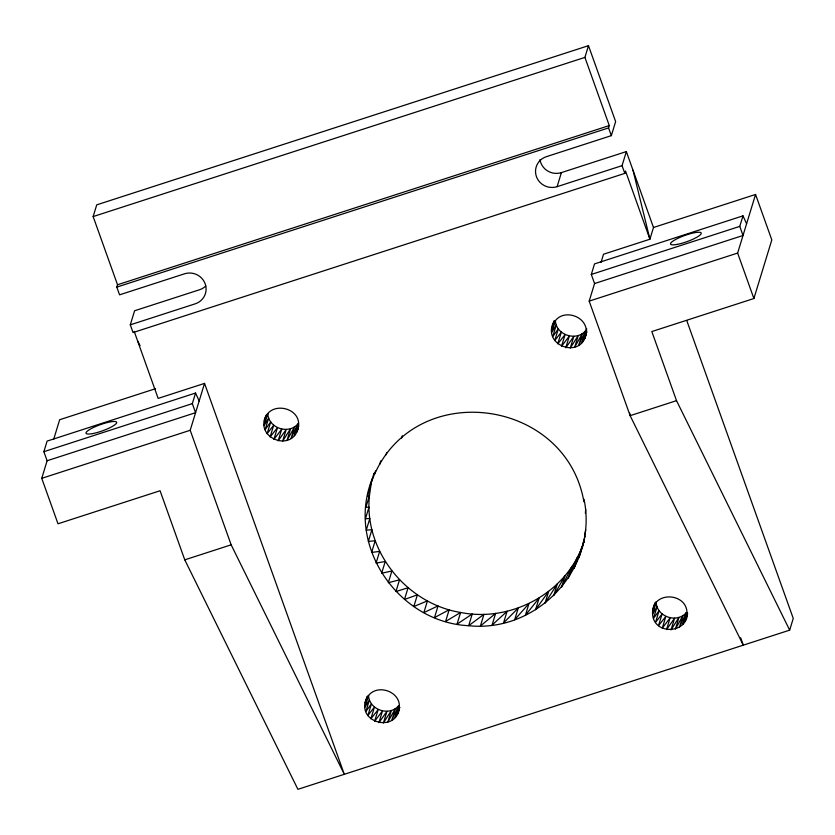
<?xml version="1.0" encoding="UTF-8"?>
<svg xmlns="http://www.w3.org/2000/svg" width="835" height="835" viewBox="0 0 835 835"><rect width="100%" height="100%" fill="white"/><g stroke="black" fill="none" stroke-linecap="round" stroke-linejoin="round"><path stroke-width="1.25" d="M372.556 478.069C345.022 544.566 397.919 622.315 468.665 625.707C537.917 632.951 598.351 567.863 584.02 499.267M686.631 616.585C691.077 592.453 651.133 589.259 652.573 614.142C653.795 635.268 687.518 634.047 687.518 612.869M585.366 513.16L585.721 509.308M584.531 535.924L585.753 529.849M399.589 707.214C396.875 733.934 355.292 722.546 366.617 698.196M586.473 332.278C582.903 360.657 540.068 345.711 554.221 320.911M585.032 536.237L582.256 547.071L584.041 541.216M367.212 696.588L365.187 702.882L368.517 695.524C369.237 709.98 389.381 716.743 398.723 705.721L395.132 717.442L399.318 706.817M586.828 328.969C578.791 342.235 556.016 335.994 555.4 320.588L552.071 327.946L554.409 320.567M601.012 262.44L603.517 254.237L649.912 239.217L625.53 171.039L624.82 173.377L133.057 332.56L130.291 324.836L195.244 303.815A16.262 15.75 17 0 0 205.191 283.858A16.262 15.75 17 0 0 184.514 273.807L119.572 294.839L116.806 287.104L117.526 284.766L93.144 216.578L96.724 204.857L588.487 45.674L615.635 121.586L611.335 135.646L546.382 156.677A16.262 15.75 17 0 0 536.435 176.634A16.262 15.75 17 0 0 557.102 186.675L622.054 165.654L626.354 151.584L561.402 172.605A16.262 15.75 17 0 1 539.984 159.537M686.829 320.734L793.25 618.422L789.67 630.143L297.907 789.325L184.765 559.836L160.07 490.75L58.001 523.785L41.75 478.33L47.125 460.743L43.869 451.693L47.104 441.099L195.557 393.045L199.168 400.967M53.69 439.252L59.671 419.723L155.581 388.672M130.291 324.836L134.592 310.766L199.544 289.745A16.262 15.75 17 0 0 205.765 285.998M47.125 460.743L195.578 412.688L192.321 403.629L195.557 393.045M204.544 383.39L344.302 774.306L231.159 544.827L190.203 430.275L204.544 383.39L158.149 398.399L134.205 331.422M266.219 415.193C253.882 437.905 292.407 453.092 298.241 427.864C302.928 406.885 268.087 399.746 264.434 421.059L267.764 413.701C268.484 428.146 288.628 434.91 297.97 423.888L294.379 435.609L298.565 424.994M267.764 413.701L264.184 425.422L268.682 417.991L265.102 429.712L270.707 421.936L267.127 433.657L273.703 425.245L270.123 436.966L277.46 427.708L273.88 439.429L281.729 429.138L278.149 440.859L286.217 429.461L282.627 441.183L290.611 428.647L287.021 440.369L294.619 426.748L291.039 438.469L297.97 423.888M298.638 426.132L296.842 431.987L298.377 427.113M375.562 470.95L370.406 485.093L373.986 473.372L374.487 474.468C417.197 377.869 566.193 398.921 583.916 501.804M379.706 464.343L380.781 460.826M386.01 454.835L386.73 452.486M401.593 438.093L402.303 435.745M367.306 696.411L366.586 698.759C374.466 681.569 403.19 691.223 398.994 709.687L399.714 707.349M368.517 695.524L364.937 707.245L369.435 699.824L365.855 711.545L371.46 703.759L367.88 715.48L374.456 707.078L370.876 718.799L378.213 709.531L374.633 721.252L382.482 710.971L378.902 722.692L386.97 711.295L383.38 723.016L391.364 710.481L387.784 722.202L395.373 708.571L391.792 720.292L398.723 705.721M611.335 135.646L608.569 127.922L609.279 125.574L584.907 57.396L588.487 45.674M557.102 186.675L561.402 172.605M399.391 707.965L397.596 713.821L399.516 707.725M555.4 320.588L551.82 332.309L556.319 324.888L552.739 336.609L558.344 328.823L554.764 340.544L561.339 332.132L557.759 343.853L565.097 334.595L561.517 346.316L569.366 336.035L565.775 347.757L573.843 336.359L570.263 348.08L578.248 335.534L574.657 347.256L582.256 333.635L578.665 345.356L585.596 330.775L582.016 342.496L586.661 330.702M740.645 637.794L743.275 645.163L630.133 415.673L589.186 301.122L594.562 283.545L591.305 274.454L594.53 263.902L742.993 215.847L746.594 223.759M586.629 331.85L584.479 338.885L586.775 331.568M586.598 332.413L585.878 334.752C590.074 316.288 561.35 306.633 553.469 323.813M626.354 151.584L653.492 227.496L649.912 239.217L633.014 170.225M594.562 283.545L743.014 235.48L739.768 226.389L742.993 215.847M789.67 630.143L676.527 400.654L651.822 331.558L753.89 298.523L737.639 253.068L755.56 194.461L653.492 227.496M654.609 603.914L652.824 609.78L656.153 602.421C656.874 616.867 677.018 623.63 686.36 612.608L682.769 624.329L687.424 612.535M654.222 605.646L655.298 602.129M656.153 602.421L652.573 614.142L657.072 606.711L653.492 618.432L659.097 610.656L655.517 622.378L662.092 613.965L658.512 625.686L665.85 616.428L662.27 628.15L670.119 617.869L666.539 629.59L674.607 618.192L671.016 629.914L679.001 617.368L675.411 629.089L683.009 615.468L679.419 627.189L686.36 612.608M753.89 298.523L771.811 239.916L755.56 194.461M686.662 616.021L685.232 620.718L687.529 613.401M583.978 541.289L578.77 557.916L583.895 541.372M93.144 216.578L584.907 57.396M117.526 284.766L609.279 125.574M116.806 287.104L608.569 127.922M591.305 274.454L739.768 226.389M43.869 451.693L192.321 403.629M41.75 478.33L190.203 430.275M589.186 301.122L737.639 253.068M184.765 559.836L231.159 544.827M676.527 400.654L630.133 415.673L629.747 413.116M137.639 341.035L140.05 345.606M622.054 165.654L624.82 173.377M369.446 495.656C363.549 550.724 406.551 603.663 460.607 612.472C510.133 622.451 564.721 594.082 582.35 546.184L574.115 568.301L577.695 556.58L568.332 578.133L571.923 566.412L561.517 587.297L565.097 575.576L553.709 595.679L557.3 583.957L545.025 603.194L548.616 591.472L535.559 609.748L539.139 598.027L525.403 615.28L528.993 603.559L514.684 619.706L518.274 607.984L503.526 623.004L507.106 611.283L492.045 625.112L495.635 613.391L480.386 626.02L483.966 614.299L468.665 625.707L472.245 613.986L457.016 624.194L460.607 612.472L445.587 621.48L449.167 609.759L434.492 617.597L438.083 605.876L423.867 612.608L427.447 600.887L413.826 606.544L417.406 594.823L404.484 599.488L408.064 587.767L395.936 591.524L399.527 579.803L388.306 582.736L391.886 571.015L381.658 573.217L385.238 561.496L376.074 563.093L379.654 551.371L371.617 552.457L375.197 540.736L368.329 541.445L371.919 529.724L366.262 530.173L369.853 518.452L365.438 518.775L369.018 507.054L365.855 507.377L369.446 495.656L371.105 484.383L367.525 496.105L369.446 495.656M92.664 433.595A16.262 3.277 -19.7 0 0 116.65 422.813A16.262 3.277 -19.7 0 0 94.71 426.904A16.262 3.277 -19.7 0 0 92.664 433.595M677.206 244.384A16.262 3.277 -19.7 0 0 701.191 233.602A16.262 3.277 -19.7 0 0 679.252 237.683A16.262 3.277 -19.7 0 0 677.206 244.384"/></g></svg>
